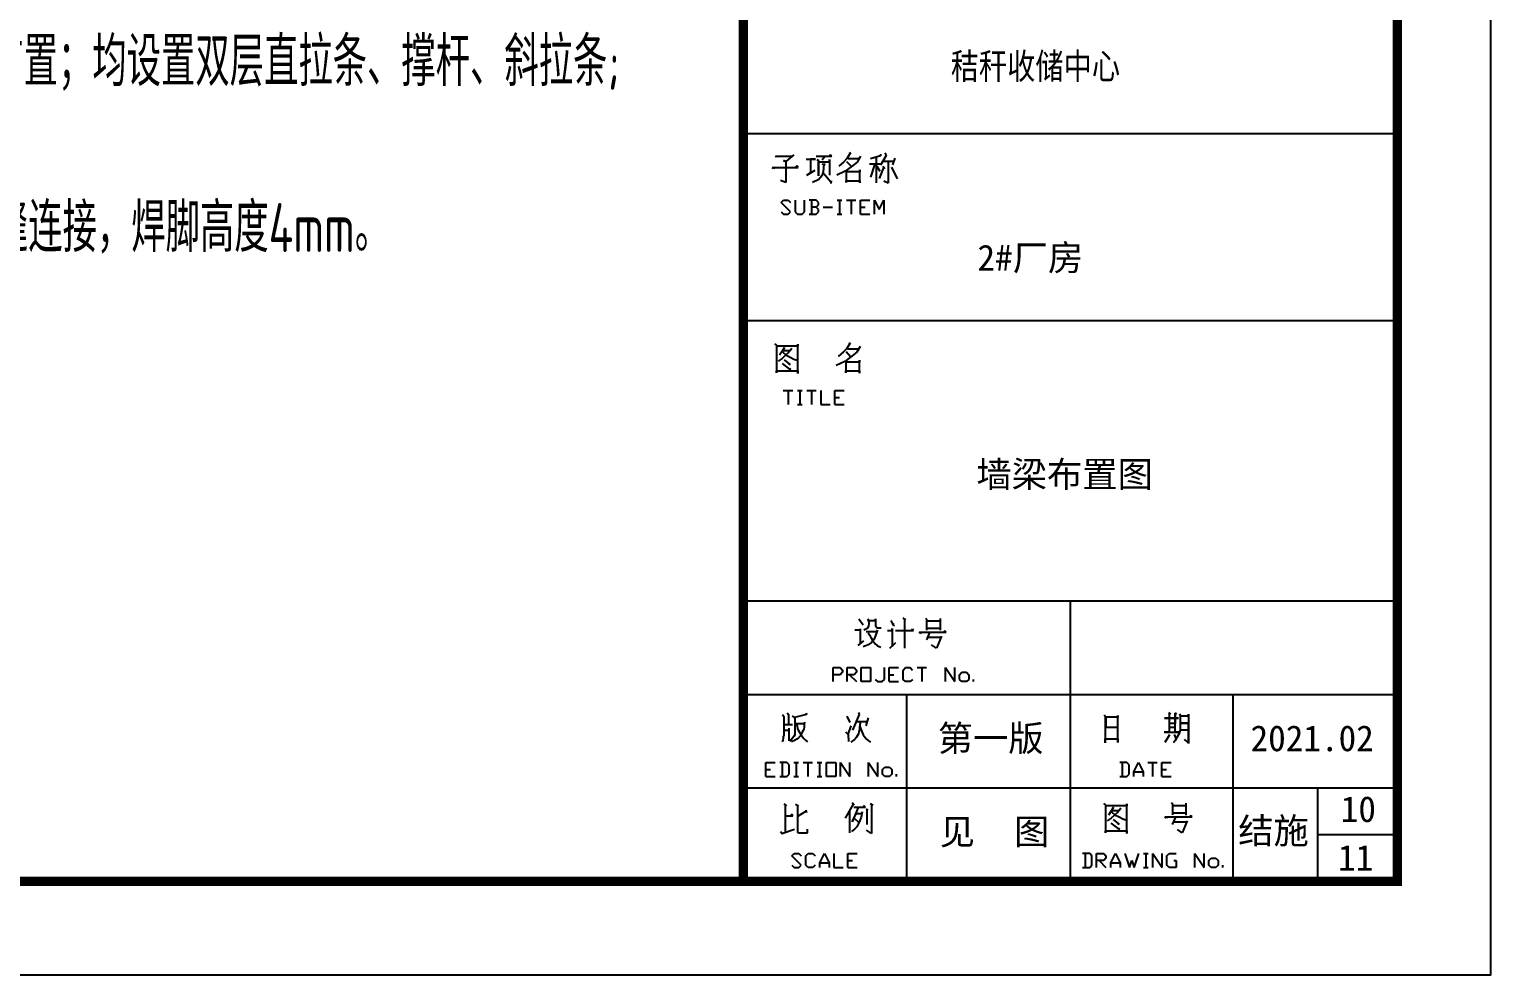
# Model space of a CAD drawing. Extents: x -307088 to 5640332, y -3541089 to -2181377.
# Drawn here: x 5567563 to 5591026, y -3541089 to -3525913 of the extents above; entities that cross this region are included whole.
import ezdxf

# ---------------------------------------------------------------- set-up
doc = ezdxf.new("R2010")
doc.units = 0
doc.header["$LTSCALE"] = 100
doc.header["$MEASUREMENT"] = 0
doc.layers.get('0').update_dxf_attribs({"linetype": 'CONTINUOUS'})
doc.layers.add('PUB_TEXT', color=7, linetype='CONTINUOUS')
doc.layers.add('PUB_TITLE', color=4, linetype='CONTINUOUS')
doc.styles.add('TSSD_DIMENSION', font='Tssdeng.shx', dxfattribs={"width": 0.7, "bigfont": 'hztxt.shx'})
doc.styles.add('图签2', font='simhei.ttf', dxfattribs={"height": 1000})

# ---------------------------------------------------------------- blocks, each defined once
blk = doc.blocks.new('A$C24767006')
at = {"layer": 'PUB_TITLE'}
for p, q in [((75, 12038, 1874), (10575, 12038, 1874)), ((1780, 11740, 1874), (1801, 11714, 1874)), ((588, 11498, 1874), (562, 11477, 1874)), ((593, 11677, 1874), (866, 11677, 1874)), ((609, 11661, 1874), (593, 11677, 1874)), ((625, 11677, 1874), (609, 11661, 1874)), ((719, 11609, 1874), (756, 11593, 1874)), ((756, 11593, 1874), (719, 11609, 1874)), ((887, 11698, 1874), (756, 11593, 1874)), ((756, 11593, 1874), (756, 11252, 1874)), ((866, 11677, 1874), (887, 11698, 1874)), ((935, 11519, 1874), (914, 11498, 1874)), ((956, 11493, 1874), (935, 11519, 1874)), ((1082, 11630, 1874), (1234, 11630, 1874)), ((1155, 11630, 1874), (1155, 11409, 1874)), ((1234, 11630, 1874), (1155, 11630, 1874)), ((1244, 11677, 1874), (1496, 11677, 1874)), ((1255, 11624, 1874), (1281, 11609, 1874)), ((1281, 11609, 1874), (1281, 11362, 1874)), ((1281, 11588, 1874), (1460, 11588, 1874)), ((1281, 11362, 1874), (1281, 11588, 1874)), ((1386, 11672, 1874), (1344, 11614, 1874)), ((1344, 11551, 1874), (1391, 11535, 1874)), ((1370, 11546, 1874), (1360, 11425, 1874)), ((1391, 11535, 1874), (1370, 11546, 1874)), ((1475, 11698, 1874), (1460, 11677, 1874)), ((1460, 11624, 1874), (1460, 11372, 1874)), ((1460, 11588, 1874), (1460, 11624, 1874)), ((1496, 11677, 1874), (1475, 11698, 1874)), ((1691, 11588, 1874), (1607, 11514, 1874)), ((1743, 11645, 1874), (1691, 11588, 1874)), ((1806, 11504, 1874), (1712, 11435, 1874)), ((1733, 11593, 1874), (1806, 11514, 1874)), ((1790, 11724, 1874), (1743, 11645, 1874)), ((1754, 11640, 1874), (1932, 11640, 1874)), ((1801, 11714, 1874), (1790, 11724, 1874)), ((1906, 11582, 1874), (1806, 11504, 1874)), ((1958, 11677, 1874), (1906, 11582, 1874)), ((1932, 11640, 1874), (1958, 11677, 1874)), ((2100, 11551, 1874), (2279, 11551, 1874)), ((2279, 11682, 1874), (2116, 11635, 1874)), ((2179, 11540, 1874), (2116, 11341, 1874)), ((2210, 11661, 1874), (2210, 11246, 1874)), ((2221, 11514, 1874), (2268, 11435, 1874)), ((2331, 11504, 1874), (2258, 11320, 1874)), ((2279, 11708, 1874), (2279, 11682, 1874)), ((2368, 11687, 1874), (2279, 11530, 1874)), ((2310, 11598, 1874), (2494, 11598, 1874)), ((2315, 11514, 1874), (2347, 11477, 1874)), ((2347, 11729, 1874), (2368, 11687, 1874)), ((2399, 11598, 1874), (2399, 11241, 1874)), ((2452, 11498, 1874), (2546, 11315, 1874)), ((2510, 11645, 1874), (2468, 11540, 1874)), ((541, 11493, 1874), (956, 11493, 1874)), ((562, 11477, 1874), (541, 11493, 1874)), ((756, 11252, 1874), (672, 11288, 1874)), ((1097, 11372, 1874), (1229, 11451, 1874)), ((1155, 11409, 1874), (1097, 11372, 1874)), ((1286, 11304, 1874), (1187, 11252, 1874)), ((1334, 11362, 1874), (1286, 11304, 1874)), ((1360, 11425, 1874), (1334, 11362, 1874)), ((1370, 11399, 1874), (1481, 11262, 1874)), ((1486, 11278, 1874), (1481, 11236, 1874)), ((1481, 11262, 1874), (1486, 11278, 1874)), ((1712, 11435, 1874), (1575, 11372, 1874)), ((1717, 11451, 1874), (1727, 11441, 1874)), ((1727, 11441, 1874), (1727, 11252, 1874)), ((1727, 11283, 1874), (1948, 11283, 1874)), ((1727, 11252, 1874), (1727, 11283, 1874)), ((1948, 11425, 1874), (1738, 11425, 1874)), ((1948, 11456, 1874), (1948, 11425, 1874)), ((1948, 11246, 1874), (1948, 11456, 1874)), ((1948, 11283, 1874), (1948, 11246, 1874)), ((2399, 11241, 1874), (2331, 11273, 1874)), ((683, 10934, 1874), (720, 10972, 1874)), ((833, 10784, 1874), (683, 10934, 1874)), ((720, 10972, 1874), (795, 10972, 1874)), ((795, 10972, 1874), (833, 10934, 1874)), ((908, 10972, 1874), (908, 10784, 1874)), ((1058, 10784, 1874), (1058, 10972, 1874)), ((1245, 10972, 1874), (1133, 10972, 1874)), ((1170, 10972, 1874), (1170, 10747, 1874)), ((1245, 10859, 1874), (1170, 10859, 1874)), ((1283, 10934, 1874), (1245, 10972, 1874)), ((1245, 10859, 1874), (1283, 10897, 1874)), ((1283, 10822, 1874), (1245, 10859, 1874)), ((1283, 10897, 1874), (1283, 10934, 1874)), ((1283, 10784, 1874), (1283, 10822, 1874)), ((1358, 10859, 1874), (1508, 10859, 1874)), ((1583, 10972, 1874), (1658, 10972, 1874)), ((1620, 10972, 1874), (1620, 10747, 1874)), ((1733, 10972, 1874), (1883, 10972, 1874)), ((1808, 10972, 1874), (1808, 10747, 1874)), ((1958, 10972, 1874), (2108, 10972, 1874)), ((1958, 10747, 1874), (1958, 10972, 1874)), ((1958, 10859, 1874), (2033, 10859, 1874)), ((2183, 10972, 1874), (2258, 10822, 1874)), ((2183, 10747, 1874), (2183, 10972, 1874)), ((2258, 10822, 1874), (2333, 10972, 1874)), ((2333, 10972, 1874), (2333, 10747, 1874)), ((683, 10784, 1874), (720, 10747, 1874)), ((720, 10747, 1874), (795, 10747, 1874)), ((795, 10747, 1874), (833, 10784, 1874)), ((908, 10784, 1874), (945, 10747, 1874)), ((945, 10747, 1874), (1020, 10747, 1874)), ((1020, 10747, 1874), (1058, 10784, 1874)), ((1133, 10747, 1874), (1245, 10747, 1874)), ((1245, 10747, 1874), (1283, 10784, 1874)), ((1583, 10747, 1874), (1658, 10747, 1874)), ((1958, 10747, 1874), (2108, 10747, 1874)), ((75, 9038, 1874), (10575, 9038, 1874)), ((1773, 8686, 1874), (1794, 8660, 1874)), ((576, 8665, 1874), (607, 8644, 1874)), ((607, 8644, 1874), (607, 8198, 1874)), ((949, 8628, 1874), (607, 8628, 1874)), ((733, 8597, 1874), (655, 8481, 1874)), ((749, 8476, 1874), (702, 8429, 1874)), ((707, 8534, 1874), (760, 8486, 1874)), ((718, 8607, 1874), (744, 8586, 1874)), ((718, 8555, 1874), (823, 8555, 1874)), ((744, 8586, 1874), (733, 8597, 1874)), ((807, 8528, 1874), (749, 8476, 1874)), ((760, 8486, 1874), (828, 8450, 1874)), ((854, 8591, 1874), (807, 8528, 1874)), ((823, 8555, 1874), (854, 8591, 1874)), ((828, 8450, 1874), (886, 8418, 1874)), ((949, 8660, 1874), (949, 8628, 1874)), ((949, 8187, 1874), (949, 8660, 1874)), ((1684, 8534, 1874), (1600, 8460, 1874)), ((1736, 8591, 1874), (1684, 8534, 1874)), ((1799, 8450, 1874), (1705, 8381, 1874)), ((1726, 8539, 1874), (1799, 8460, 1874)), ((1783, 8670, 1874), (1736, 8591, 1874)), ((1747, 8586, 1874), (1925, 8586, 1874)), ((1794, 8660, 1874), (1783, 8670, 1874)), ((1899, 8528, 1874), (1799, 8450, 1874)), ((1951, 8623, 1874), (1899, 8528, 1874)), ((1925, 8586, 1874), (1951, 8623, 1874)), ((607, 8229, 1874), (949, 8229, 1874)), ((607, 8198, 1874), (607, 8229, 1874)), ((702, 8429, 1874), (634, 8387, 1874)), ((697, 8350, 1874), (823, 8255, 1874)), ((733, 8408, 1874), (817, 8339, 1874)), ((823, 8350, 1874), (807, 8324, 1874)), ((833, 8271, 1874), (812, 8245, 1874)), ((817, 8339, 1874), (823, 8350, 1874)), ((823, 8255, 1874), (833, 8271, 1874)), ((886, 8418, 1874), (938, 8402, 1874)), ((949, 8229, 1874), (949, 8187, 1874)), ((1705, 8381, 1874), (1568, 8318, 1874)), ((1710, 8397, 1874), (1720, 8387, 1874)), ((1720, 8387, 1874), (1720, 8198, 1874)), ((1720, 8229, 1874), (1941, 8229, 1874)), ((1720, 8198, 1874), (1720, 8229, 1874)), ((1941, 8371, 1874), (1731, 8371, 1874)), ((1941, 8402, 1874), (1941, 8371, 1874)), ((1941, 8192, 1874), (1941, 8402, 1874)), ((1941, 8229, 1874), (1941, 8192, 1874)), ((718, 7917, 1874), (868, 7917, 1874)), ((793, 7917, 1874), (793, 7692, 1874)), ((943, 7917, 1874), (1018, 7917, 1874)), ((981, 7917, 1874), (981, 7692, 1874)), ((1093, 7917, 1874), (1243, 7917, 1874)), ((1168, 7917, 1874), (1168, 7692, 1874)), ((1318, 7917, 1874), (1318, 7692, 1874)), ((1543, 7917, 1874), (1693, 7917, 1874)), ((1543, 7692, 1874), (1543, 7917, 1874)), ((1543, 7804, 1874), (1618, 7804, 1874)), ((943, 7692, 1874), (1018, 7692, 1874)), ((1318, 7692, 1874), (1468, 7692, 1874)), ((1543, 7692, 1874), (1693, 7692, 1874)), ((75, 4538, 1874), (10575, 4538, 1874)), ((5323, 4538, 1874), (5323, 38, 1874)), ((1932, 4250, 1874), (2001, 4155, 1874)), ((2069, 4250, 1874), (2085, 4223, 1874)), ((2085, 4223, 1874), (2090, 4176, 1874)), ((2090, 4223, 1874), (2200, 4223, 1874)), ((2200, 4250, 1874), (2200, 4139, 1874)), ((2200, 4223, 1874), (2200, 4250, 1874)), ((2442, 4223, 1874), (2489, 4139, 1874)), ((2636, 4265, 1874), (2678, 4229, 1874)), ((2662, 4250, 1874), (2662, 3777, 1874)), ((2678, 4229, 1874), (2662, 4250, 1874)), ((2998, 4260, 1874), (3019, 4244, 1874)), ((3019, 4244, 1874), (3019, 4071, 1874)), ((3234, 4255, 1874), (3234, 4066, 1874)), ((1864, 4076, 1874), (1953, 4076, 1874)), ((1953, 4092, 1874), (1953, 3856, 1874)), ((1953, 4076, 1874), (1953, 4092, 1874)), ((2064, 4097, 1874), (2011, 4066, 1874)), ((2048, 4045, 1874), (2221, 4045, 1874)), ((2085, 4134, 1874), (2064, 4097, 1874)), ((2079, 4024, 1874), (2100, 3992, 1874)), ((2090, 4176, 1874), (2085, 4134, 1874)), ((2100, 3992, 1874), (2121, 3950, 1874)), ((2205, 3998, 1874), (2174, 3924, 1874)), ((2200, 4139, 1874), (2211, 4118, 1874)), ((2232, 4066, 1874), (2205, 3998, 1874)), ((2211, 4118, 1874), (2232, 4108, 1874)), ((2221, 4045, 1874), (2232, 4066, 1874)), ((2232, 4108, 1874), (2289, 4108, 1874)), ((2389, 4061, 1874), (2463, 4061, 1874)), ((2463, 4097, 1874), (2463, 3809, 1874)), ((2463, 4061, 1874), (2463, 4097, 1874)), ((2499, 4155, 1874), (2468, 4171, 1874)), ((2489, 4139, 1874), (2499, 4155, 1874)), ((2520, 4061, 1874), (2809, 4061, 1874)), ((2793, 4087, 1874), (2778, 4061, 1874)), ((2809, 4061, 1874), (2793, 4087, 1874)), ((2898, 4034, 1874), (3334, 4034, 1874)), ((2925, 4013, 1874), (2898, 4034, 1874)), ((2935, 4029, 1874), (2925, 4013, 1874)), ((3014, 4218, 1874), (3229, 4218, 1874)), ((3014, 4103, 1874), (3229, 4103, 1874)), ((3066, 4029, 1874), (3014, 3914, 1874)), ((3308, 4050, 1874), (3282, 4029, 1874)), ((3334, 4034, 1874), (3308, 4050, 1874)), ((1922, 3824, 1874), (2011, 3898, 1874)), ((1953, 3856, 1874), (1922, 3824, 1874)), ((2079, 3835, 1874), (2001, 3803, 1874)), ((2132, 3872, 1874), (2079, 3835, 1874)), ((2121, 3950, 1874), (2158, 3893, 1874)), ((2174, 3924, 1874), (2132, 3872, 1874)), ((2158, 3893, 1874), (2190, 3851, 1874)), ((2190, 3851, 1874), (2232, 3819, 1874)), ((2232, 3819, 1874), (2284, 3798, 1874)), ((2426, 3777, 1874), (2526, 3872, 1874)), ((3030, 3956, 1874), (3234, 3956, 1874)), ((3177, 3777, 1874), (3098, 3835, 1874)), ((3255, 3971, 1874), (3177, 3777, 1874)), ((1519, 3467, 1874), (1631, 3467, 1874)), ((1519, 3242, 1874), (1519, 3467, 1874)), ((1631, 3354, 1874), (1519, 3354, 1874)), ((1631, 3467, 1874), (1669, 3429, 1874)), ((1669, 3392, 1874), (1631, 3354, 1874)), ((1669, 3429, 1874), (1669, 3392, 1874)), ((1744, 3467, 1874), (1856, 3467, 1874)), ((1744, 3242, 1874), (1744, 3467, 1874)), ((1856, 3354, 1874), (1744, 3354, 1874)), ((1781, 3354, 1874), (1894, 3242, 1874)), ((1856, 3467, 1874), (1894, 3429, 1874)), ((1894, 3392, 1874), (1856, 3354, 1874)), ((1894, 3429, 1874), (1894, 3392, 1874)), ((1969, 3467, 1874), (2119, 3467, 1874)), ((1969, 3242, 1874), (1969, 3467, 1874)), ((2119, 3467, 1874), (2119, 3242, 1874)), ((2344, 3279, 1874), (2344, 3467, 1874)), ((2419, 3467, 1874), (2569, 3467, 1874)), ((2419, 3242, 1874), (2419, 3467, 1874)), ((2419, 3354, 1874), (2494, 3354, 1874)), ((2644, 3429, 1874), (2681, 3467, 1874)), ((2644, 3279, 1874), (2644, 3429, 1874)), ((2681, 3467, 1874), (2756, 3467, 1874)), ((2756, 3467, 1874), (2794, 3429, 1874)), ((2869, 3467, 1874), (3019, 3467, 1874)), ((2944, 3467, 1874), (2944, 3242, 1874)), ((3319, 3467, 1874), (3469, 3242, 1874)), ((3319, 3242, 1874), (3319, 3467, 1874)), ((3469, 3242, 1874), (3469, 3467, 1874)), ((3544, 3354, 1874), (3581, 3392, 1874)), ((3544, 3279, 1874), (3544, 3354, 1874)), ((3581, 3392, 1874), (3656, 3392, 1874)), ((3656, 3392, 1874), (3694, 3354, 1874)), ((3694, 3354, 1874), (3694, 3279, 1874)), ((2119, 3242, 1874), (1969, 3242, 1874)), ((2194, 3279, 1874), (2231, 3242, 1874)), ((2231, 3242, 1874), (2306, 3242, 1874)), ((2306, 3242, 1874), (2344, 3279, 1874)), ((2419, 3242, 1874), (2569, 3242, 1874)), ((2681, 3242, 1874), (2644, 3279, 1874)), ((2756, 3242, 1874), (2681, 3242, 1874)), ((2794, 3279, 1874), (2756, 3242, 1874)), ((3581, 3242, 1874), (3544, 3279, 1874)), ((3656, 3242, 1874), (3581, 3242, 1874)), ((3694, 3279, 1874), (3656, 3242, 1874)), ((3769, 3242, 1874), (3769, 3279, 1874)), ((75, 3038, 1874), (10575, 3038, 1874)), ((2698, 3038, 1874), (2698, 38, 1874)), ((7936, 3038, 1874), (7936, 38, 1874)), ((703, 2715, 1874), (724, 2683, 1874)), ((724, 2683, 1874), (724, 2384, 1874)), ((781, 2741, 1874), (802, 2715, 1874)), ((802, 2715, 1874), (802, 2557, 1874)), ((897, 2668, 1874), (865, 2694, 1874)), ((1091, 2715, 1874), (897, 2668, 1874)), ((902, 2673, 1874), (902, 2389, 1874)), ((1060, 2594, 1874), (1054, 2552, 1874)), ((1086, 2741, 1874), (1091, 2715, 1874)), ((1737, 2689, 1874), (1784, 2589, 1874)), ((1936, 2715, 1874), (1831, 2463, 1874)), ((1889, 2605, 1874), (2062, 2605, 1874)), ((1926, 2746, 1874), (1936, 2715, 1874)), ((1942, 2594, 1874), (1952, 2573, 1874)), ((2078, 2662, 1874), (2041, 2531, 1874)), ((5866, 2710, 1874), (5887, 2678, 1874)), ((5887, 2678, 1874), (5887, 2258, 1874)), ((5893, 2673, 1874), (5893, 2510, 1874)), ((6087, 2673, 1874), (5893, 2673, 1874)), ((6087, 2699, 1874), (6087, 2673, 1874)), ((6087, 2263, 1874), (6087, 2699, 1874)), ((6838, 2657, 1874), (7063, 2657, 1874)), ((7011, 2657, 1874), (6838, 2657, 1874)), ((6901, 2746, 1874), (6932, 2720, 1874)), ((6911, 2736, 1874), (6911, 2431, 1874)), ((6932, 2720, 1874), (6911, 2736, 1874)), ((7006, 2746, 1874), (7032, 2720, 1874)), ((7011, 2736, 1874), (7011, 2657, 1874)), ((7011, 2431, 1874), (7011, 2736, 1874)), ((7011, 2657, 1874), (7011, 2573, 1874)), ((7063, 2657, 1874), (7011, 2657, 1874)), ((7079, 2725, 1874), (7090, 2699, 1874)), ((7090, 2699, 1874), (7090, 2463, 1874)), ((7090, 2694, 1874), (7221, 2694, 1874)), ((7221, 2720, 1874), (7221, 2248, 1874)), ((7221, 2694, 1874), (7221, 2720, 1874)), ((724, 2384, 1874), (718, 2358, 1874)), ((718, 2358, 1874), (718, 2337, 1874)), ((724, 2557, 1874), (865, 2557, 1874)), ((729, 2463, 1874), (808, 2463, 1874)), ((808, 2494, 1874), (808, 2290, 1874)), ((886, 2363, 1874), (823, 2279, 1874)), ((902, 2389, 1874), (886, 2363, 1874)), ((907, 2568, 1874), (1060, 2568, 1874)), ((928, 2552, 1874), (939, 2526, 1874)), ((939, 2526, 1874), (944, 2489, 1874)), ((944, 2489, 1874), (955, 2463, 1874)), ((955, 2463, 1874), (981, 2421, 1874)), ((986, 2368, 1874), (960, 2342, 1874)), ((981, 2421, 1874), (1002, 2389, 1874)), ((1007, 2400, 1874), (986, 2368, 1874)), ((1002, 2389, 1874), (1028, 2358, 1874)), ((1023, 2431, 1874), (1007, 2400, 1874)), ((1039, 2458, 1874), (1023, 2431, 1874)), ((1028, 2358, 1874), (1049, 2332, 1874)), ((1049, 2479, 1874), (1039, 2458, 1874)), ((1054, 2510, 1874), (1049, 2479, 1874)), ((1054, 2552, 1874), (1054, 2510, 1874)), ((1716, 2437, 1874), (1758, 2395, 1874)), ((1758, 2395, 1874), (1805, 2531, 1874)), ((1758, 2395, 1874), (1763, 2284, 1874)), ((1894, 2353, 1874), (1879, 2332, 1874)), ((1910, 2379, 1874), (1894, 2353, 1874)), ((1926, 2405, 1874), (1910, 2379, 1874)), ((1931, 2437, 1874), (1926, 2405, 1874)), ((1942, 2473, 1874), (1931, 2437, 1874)), ((1952, 2573, 1874), (1942, 2510, 1874)), ((1942, 2510, 1874), (1942, 2473, 1874)), ((1947, 2521, 1874), (1957, 2494, 1874)), ((1957, 2494, 1874), (1968, 2468, 1874)), ((1968, 2468, 1874), (1978, 2442, 1874)), ((1978, 2442, 1874), (1989, 2416, 1874)), ((1989, 2416, 1874), (1999, 2389, 1874)), ((1999, 2389, 1874), (2015, 2368, 1874)), ((2015, 2368, 1874), (2036, 2342, 1874)), ((5893, 2510, 1874), (6092, 2510, 1874)), ((6832, 2431, 1874), (7074, 2431, 1874)), ((6911, 2431, 1874), (6832, 2431, 1874)), ((6916, 2389, 1874), (6843, 2263, 1874)), ((6901, 2510, 1874), (7011, 2510, 1874)), ((7011, 2573, 1874), (6906, 2573, 1874)), ((6990, 2395, 1874), (7021, 2332, 1874)), ((7074, 2431, 1874), (7011, 2431, 1874)), ((7037, 2347, 1874), (7011, 2295, 1874)), ((7074, 2410, 1874), (7037, 2347, 1874)), ((7090, 2463, 1874), (7074, 2410, 1874)), ((7100, 2578, 1874), (7216, 2578, 1874)), ((7221, 2578, 1874), (7100, 2578, 1874)), ((7216, 2463, 1874), (7100, 2463, 1874)), ((7216, 2578, 1874), (7216, 2463, 1874)), ((7221, 2248, 1874), (7221, 2578, 1874)), ((708, 2305, 1874), (697, 2274, 1874)), ((718, 2337, 1874), (708, 2305, 1874)), ((897, 2295, 1874), (850, 2274, 1874)), ((934, 2321, 1874), (897, 2295, 1874)), ((960, 2342, 1874), (934, 2321, 1874)), ((1049, 2332, 1874), (1075, 2305, 1874)), ((1075, 2305, 1874), (1107, 2274, 1874)), ((1858, 2311, 1874), (1800, 2269, 1874)), ((1879, 2332, 1874), (1858, 2311, 1874)), ((2036, 2342, 1874), (2052, 2321, 1874)), ((2052, 2321, 1874), (2078, 2300, 1874)), ((2078, 2300, 1874), (2115, 2269, 1874)), ((5887, 2326, 1874), (6087, 2326, 1874)), ((5887, 2258, 1874), (5887, 2326, 1874)), ((6087, 2326, 1874), (6087, 2263, 1874)), ((7011, 2295, 1874), (6979, 2258, 1874)), ((7153, 2311, 1874), (7221, 2258, 1874)), ((437, 1946, 1874), (587, 1946, 1874)), ((437, 1721, 1874), (437, 1946, 1874)), ((775, 1946, 1874), (662, 1946, 1874)), ((700, 1946, 1874), (700, 1721, 1874)), ((812, 1909, 1874), (775, 1946, 1874)), ((812, 1759, 1874), (812, 1909, 1874)), ((887, 1946, 1874), (962, 1946, 1874)), ((925, 1946, 1874), (925, 1721, 1874)), ((1037, 1946, 1874), (1187, 1946, 1874)), ((1112, 1946, 1874), (1112, 1721, 1874)), ((1262, 1946, 1874), (1337, 1946, 1874)), ((1300, 1946, 1874), (1300, 1721, 1874)), ((1412, 1946, 1874), (1562, 1946, 1874)), ((1412, 1721, 1874), (1412, 1946, 1874)), ((1562, 1946, 1874), (1562, 1721, 1874)), ((1637, 1946, 1874), (1787, 1721, 1874)), ((1637, 1721, 1874), (1637, 1946, 1874)), ((1787, 1721, 1874), (1787, 1946, 1874)), ((2087, 1946, 1874), (2237, 1721, 1874)), ((2087, 1721, 1874), (2087, 1946, 1874)), ((2237, 1721, 1874), (2237, 1946, 1874)), ((6231, 1946, 1874), (6118, 1946, 1874)), ((6156, 1946, 1874), (6156, 1721, 1874)), ((6268, 1909, 1874), (6231, 1946, 1874)), ((6268, 1759, 1874), (6268, 1909, 1874)), ((6343, 1796, 1874), (6418, 1946, 1874)), ((6418, 1946, 1874), (6493, 1796, 1874)), ((6568, 1946, 1874), (6718, 1946, 1874)), ((6643, 1946, 1874), (6643, 1721, 1874)), ((6793, 1946, 1874), (6943, 1946, 1874)), ((6793, 1721, 1874), (6793, 1946, 1874)), ((437, 1834, 1874), (512, 1834, 1874)), ((437, 1721, 1874), (587, 1721, 1874)), ((662, 1721, 1874), (775, 1721, 1874)), ((775, 1721, 1874), (812, 1759, 1874)), ((887, 1721, 1874), (962, 1721, 1874)), ((1262, 1721, 1874), (1337, 1721, 1874)), ((1562, 1721, 1874), (1412, 1721, 1874)), ((2312, 1834, 1874), (2350, 1871, 1874)), ((2312, 1759, 1874), (2312, 1834, 1874)), ((2350, 1721, 1874), (2312, 1759, 1874)), ((2350, 1871, 1874), (2425, 1871, 1874)), ((2425, 1721, 1874), (2350, 1721, 1874)), ((2425, 1871, 1874), (2462, 1834, 1874)), ((2462, 1759, 1874), (2425, 1721, 1874)), ((2462, 1834, 1874), (2462, 1759, 1874)), ((2537, 1721, 1874), (2537, 1759, 1874)), ((6118, 1721, 1874), (6231, 1721, 1874)), ((6231, 1721, 1874), (6268, 1759, 1874)), ((6343, 1796, 1874), (6493, 1796, 1874)), ((6343, 1721, 1874), (6343, 1796, 1874)), ((6493, 1796, 1874), (6493, 1721, 1874)), ((6793, 1834, 1874), (6868, 1834, 1874)), ((6793, 1721, 1874), (6943, 1721, 1874)), ((75, 1538, 1874), (10575, 1538, 1874)), ((9296, 1538, 1874), (9296, 38, 1874)), ((725, 1280, 1874), (767, 1248, 1874)), ((746, 1259, 1874), (746, 823, 1874)), ((914, 1275, 1874), (961, 1248, 1874)), ((945, 1259, 1874), (945, 834, 1874)), ((1077, 1185, 1874), (1092, 1143, 1874)), ((1838, 1275, 1874), (1712, 1049, 1874)), ((1822, 1301, 1874), (1854, 1264, 1874)), ((1922, 1222, 1874), (1822, 991, 1874)), ((1854, 1264, 1874), (1838, 1275, 1874)), ((1848, 1227, 1874), (2037, 1227, 1874)), ((2016, 1248, 1874), (2001, 1227, 1874)), ((2037, 1227, 1874), (2016, 1248, 1874)), ((2048, 1201, 1874), (2074, 1180, 1874)), ((2058, 1185, 1874), (2058, 949, 1874)), ((2074, 1180, 1874), (2058, 1185, 1874)), ((2111, 1285, 1874), (2153, 1259, 1874)), ((2132, 1269, 1874), (2132, 807, 1874)), ((2153, 1259, 1874), (2132, 1269, 1874)), ((5857, 1285, 1874), (5889, 1264, 1874)), ((5889, 1264, 1874), (5889, 818, 1874)), ((6230, 1248, 1874), (5889, 1248, 1874)), ((6015, 1217, 1874), (5936, 1101, 1874)), ((5999, 1227, 1874), (6025, 1206, 1874)), ((5999, 1175, 1874), (6104, 1175, 1874)), ((6025, 1206, 1874), (6015, 1217, 1874)), ((6135, 1212, 1874), (6088, 1149, 1874)), ((6104, 1175, 1874), (6135, 1212, 1874)), ((6230, 1280, 1874), (6230, 1248, 1874)), ((6230, 807, 1874), (6230, 1280, 1874)), ((6944, 1296, 1874), (6965, 1280, 1874)), ((6960, 1254, 1874), (7175, 1254, 1874)), ((6965, 1280, 1874), (6965, 1107, 1874)), ((7180, 1290, 1874), (7180, 1101, 1874)), ((746, 1086, 1874), (872, 1086, 1874)), ((861, 1117, 1874), (830, 1086, 1874)), ((872, 1086, 1874), (861, 1117, 1874)), ((1087, 1164, 1874), (945, 1080, 1874)), ((1780, 1164, 1874), (1780, 818, 1874)), ((1822, 991, 1874), (1885, 1128, 1874)), ((1848, 1054, 1874), (1932, 981, 1874)), ((1885, 1128, 1874), (1980, 1128, 1874)), ((1927, 965, 1874), (1896, 912, 1874)), ((1948, 1012, 1874), (1927, 965, 1874)), ((1969, 1065, 1874), (1948, 1012, 1874)), ((1985, 1154, 1874), (1969, 1065, 1874)), ((5983, 1049, 1874), (5915, 1007, 1874)), ((5978, 970, 1874), (6104, 876, 1874)), ((6030, 1096, 1874), (5983, 1049, 1874)), ((5988, 1154, 1874), (6041, 1107, 1874)), ((6015, 1028, 1874), (6099, 960, 1874)), ((6088, 1149, 1874), (6030, 1096, 1874)), ((6041, 1107, 1874), (6109, 1070, 1874)), ((6104, 970, 1874), (6088, 944, 1874)), ((6099, 960, 1874), (6104, 970, 1874)), ((6109, 1070, 1874), (6167, 1038, 1874)), ((6167, 1038, 1874), (6219, 1023, 1874)), ((6844, 1070, 1874), (7280, 1070, 1874)), ((6870, 1049, 1874), (6844, 1070, 1874)), ((6881, 1065, 1874), (6870, 1049, 1874)), ((6960, 1138, 1874), (7175, 1138, 1874)), ((7012, 1065, 1874), (6960, 949, 1874)), ((6975, 991, 1874), (7180, 991, 1874)), ((7201, 1007, 1874), (7122, 813, 1874)), ((7254, 1086, 1874), (7227, 1065, 1874)), ((7280, 1070, 1874), (7254, 1086, 1874)), ((672, 839, 1874), (704, 802, 1874)), ((693, 807, 1874), (898, 876, 1874)), ((945, 834, 1874), (945, 823, 1874)), ((945, 823, 1874), (966, 813, 1874)), ((966, 813, 1874), (1108, 813, 1874)), ((1108, 813, 1874), (1108, 876, 1874)), ((1859, 876, 1874), (1812, 839, 1874)), ((1896, 912, 1874), (1859, 876, 1874)), ((2132, 807, 1874), (2053, 860, 1874)), ((5889, 849, 1874), (6230, 849, 1874)), ((5889, 818, 1874), (5889, 849, 1874)), ((6114, 891, 1874), (6093, 865, 1874)), ((6104, 876, 1874), (6114, 891, 1874)), ((6230, 849, 1874), (6230, 807, 1874)), ((7122, 813, 1874), (7044, 870, 1874)), ((9296, 788, 1874), (10575, 788, 1874)), ((856, 447, 1874), (894, 485, 1874)), ((894, 485, 1874), (969, 485, 1874)), ((969, 485, 1874), (1006, 447, 1874)), ((1081, 447, 1874), (1119, 485, 1874)), ((1119, 485, 1874), (1194, 485, 1874)), ((1194, 485, 1874), (1231, 447, 1874)), ((1306, 335, 1874), (1381, 485, 1874)), ((1381, 485, 1874), (1456, 335, 1874)), ((1531, 485, 1874), (1531, 260, 1874)), ((1756, 485, 1874), (1906, 485, 1874)), ((1756, 260, 1874), (1756, 485, 1874)), ((5636, 485, 1874), (5523, 485, 1874)), ((5561, 485, 1874), (5561, 260, 1874)), ((5673, 447, 1874), (5636, 485, 1874)), ((5748, 485, 1874), (5861, 485, 1874)), ((5748, 260, 1874), (5748, 485, 1874)), ((5861, 485, 1874), (5898, 447, 1874)), ((5973, 335, 1874), (6048, 485, 1874)), ((6048, 485, 1874), (6123, 335, 1874)), ((6198, 485, 1874), (6273, 260, 1874)), ((6348, 260, 1874), (6423, 485, 1874)), ((6498, 485, 1874), (6573, 485, 1874)), ((6536, 485, 1874), (6536, 260, 1874)), ((6648, 485, 1874), (6798, 260, 1874)), ((6648, 260, 1874), (6648, 485, 1874)), ((6798, 260, 1874), (6798, 485, 1874)), ((6873, 447, 1874), (6911, 485, 1874)), ((6911, 485, 1874), (7023, 485, 1874)), ((7323, 485, 1874), (7473, 260, 1874)), ((7323, 260, 1874), (7323, 485, 1874)), ((7473, 260, 1874), (7473, 485, 1874)), ((1006, 297, 1874), (856, 447, 1874)), ((856, 297, 1874), (894, 260, 1874)), ((894, 260, 1874), (969, 260, 1874)), ((969, 260, 1874), (1006, 297, 1874)), ((1081, 297, 1874), (1081, 447, 1874)), ((1119, 260, 1874), (1081, 297, 1874)), ((1194, 260, 1874), (1119, 260, 1874)), ((1231, 297, 1874), (1194, 260, 1874)), ((1306, 335, 1874), (1456, 335, 1874)), ((1306, 260, 1874), (1306, 335, 1874)), ((1456, 335, 1874), (1456, 260, 1874)), ((1531, 260, 1874), (1681, 260, 1874)), ((1756, 372, 1874), (1831, 372, 1874)), ((1756, 260, 1874), (1906, 260, 1874)), ((5523, 260, 1874), (5636, 260, 1874)), ((5636, 260, 1874), (5673, 297, 1874)), ((5673, 297, 1874), (5673, 447, 1874)), ((5861, 372, 1874), (5748, 372, 1874)), ((5786, 372, 1874), (5898, 260, 1874)), ((5898, 410, 1874), (5861, 372, 1874)), ((5898, 447, 1874), (5898, 410, 1874)), ((5973, 335, 1874), (6123, 335, 1874)), ((5973, 260, 1874), (5973, 335, 1874)), ((6123, 335, 1874), (6123, 260, 1874)), ((6273, 260, 1874), (6311, 372, 1874)), ((6311, 372, 1874), (6348, 260, 1874)), ((6498, 260, 1874), (6573, 260, 1874)), ((6873, 297, 1874), (6873, 447, 1874)), ((6911, 260, 1874), (6873, 297, 1874)), ((7023, 260, 1874), (6911, 260, 1874)), ((6986, 372, 1874), (7023, 372, 1874)), ((7023, 372, 1874), (7023, 260, 1874)), ((7548, 372, 1874), (7586, 410, 1874)), ((7548, 297, 1874), (7548, 372, 1874)), ((7586, 260, 1874), (7548, 297, 1874)), ((7586, 410, 1874), (7661, 410, 1874)), ((7661, 260, 1874), (7586, 260, 1874)), ((7661, 410, 1874), (7698, 372, 1874)), ((7698, 297, 1874), (7661, 260, 1874)), ((7698, 372, 1874), (7698, 297, 1874)), ((7773, 260, 1874), (7773, 297, 1874))]:
    blk.add_line(p, q, dxfattribs=at)
at = {"layer": 'PUB_TITLE', "const_width": 150, "elevation": 1874}
blk.add_lwpolyline([(75, 60038), (75, 38)], dxfattribs=at)
at = {"layer": 'PUB_TITLE', "const_width": 75, "elevation": 1874}
blk.add_lwpolyline([(75, 38), (75, 18038), (10575, 18038), (10575, 38)], close=True, dxfattribs=at)
at = {"layer": 'PUB_TITLE', "color": 6, "style": '图签2', "width": 0.8}
blk.add_text('秸秆收储中心', height=415.3, dxfattribs=at).set_placement((3405, 12913, 1874))
at = {"layer": 'PUB_TITLE', "color": 6, "style": '图签2'}
blk.add_text('2#厂房', height=415.3, dxfattribs=at).set_placement((3835, 9840, 1874))
at = {"layer": 'PUB_TITLE', "style": '图签2'}
for s, height, p in [('第一版', 415.3, (3197, 2126, 1874)), ('2021.02', 415.3, (8219, 2126, 1874)), ('见', 415, (3228, 626, 1874)), ('图', 415, (4423, 626, 1874)), ('结施', 415.3, (8021, 641, 1874)), ('11', 415.3, (9623, 207, 1874))]:
    blk.add_text(s, height=height, dxfattribs=at).set_placement(p)

msp = doc.modelspace()

# ---------------------------------------------------------------- linework, layer by layer
at = {"layer": 'PUB_TITLE'}
msp.add_lwpolyline([(5479576.3, -3541089.1), (5591026.3, -3541089.1), (5591026.3, -3478089.1), (5479576.3, -3478089.1)], close=True, dxfattribs=at)
at = {"layer": 'PUB_TITLE', "const_width": 150}
msp.add_lwpolyline([(5483326.3, -3539589.1), (5589526.3, -3539589.1), (5589526.3, -3479589.1), (5483326.3, -3479589.1)], close=True, dxfattribs=at)

# ---------------------------------------------------------------- block references
msp.add_blockref('A$C24767006', (5578951.3, -3539626.6, -1873.5))

# ---------------------------------------------------------------- texts
at = {"layer": 'PUB_TEXT', "style": 'TSSD_DIMENSION', "width": 0.7}
for s, p in [('6.墙梁之间有斜拉条处需设套管，其余设拉条布置；均设置双层直拉条、撑杆、斜拉条;', (5555913.2, -3526824.3)), ('8.窗柱和墙梁、门柱和门梁间均采用周围角焊缝连接，焊脚高度4mm。', (5555970.8, -3529489.2))]:
    msp.add_text(s, height=787.5, dxfattribs=at).set_placement(p)
at = {"layer": 'PUB_TITLE', "color": 0, "style": '图签2'}
for s, p in [('墙梁布置图', (5582769, -3533263.7)), ('10', (5588618, -3538637.5))]:
    msp.add_text(s, height=415.33, dxfattribs=at).set_placement(p)

doc.saveas('drawing.dxf')
